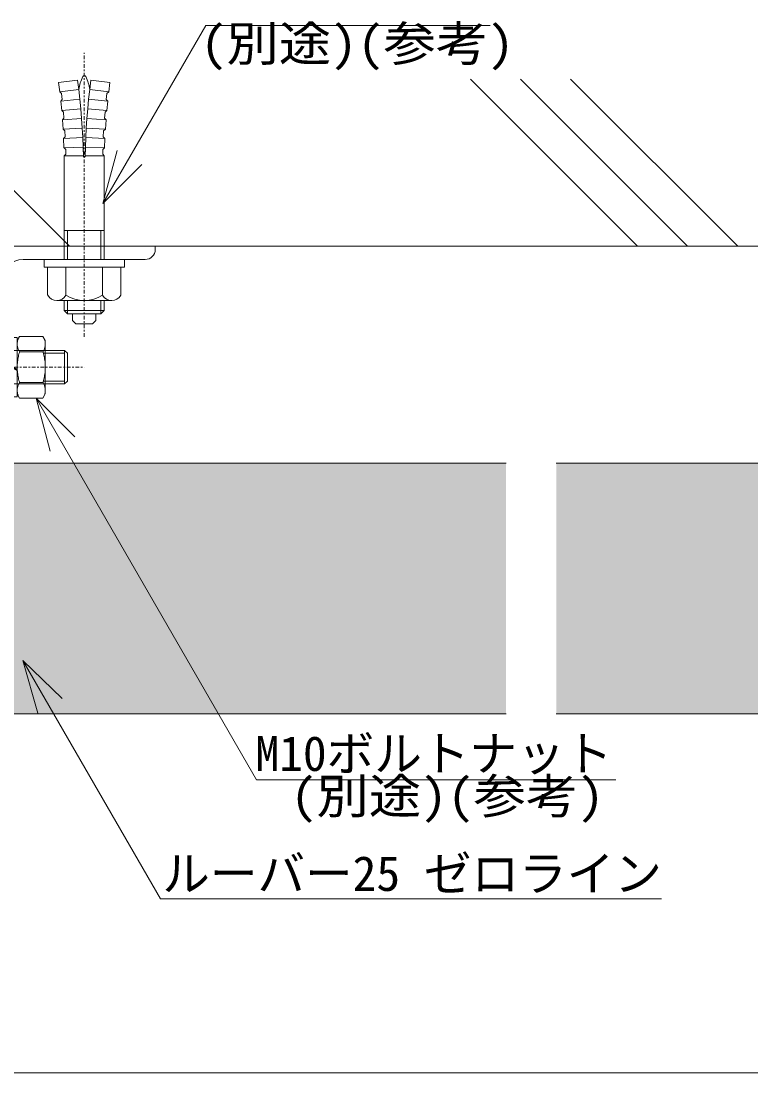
# Model space of a CAD drawing. Units: millimetres, scale not verified. Extents: x -1200 to 1200, y -500 to 500.
# Drawn here: x 938.7 to 982.4, y -73.5 to -10.5 of the extents above; entities that cross this region are included whole.
import ezdxf
from ezdxf.enums import TextEntityAlignment as Align

# ---------------------------------------------------------------- set-up
doc = ezdxf.new("R2010")
doc.units = ezdxf.units.MM
doc.header["$LTSCALE"] = 1.1
doc.linetypes.add('CHAIN1', pattern=[8, 5, -1, 1, -1])
for name, color, linetype, lineweight in [('0-0_一般', 7, 'Continuous', 9), ('0-3_寸法', 7, 'Continuous', 9), ('0-4_ルーバー', 7, 'Continuous', 9), ('0-7_ストリンガー', 7, 'Continuous', 9), ('0-B_文字', 7, 'Continuous', 9)]:
    doc.layers.add(name, color=color, linetype=linetype, lineweight=lineweight)
doc.layers.add('0-6_ハッチング', color=254, linetype='Continuous')
doc.styles.add('ＭＳ ゴシック', font='')
doc.styles.get('ＭＳ ゴシック').set_extended_font_data('MS Gothic')

# ---------------------------------------------------------------- blocks, each defined once
blk = doc.blocks.new('グループ-152-1')
at = {"layer": '0-7_ストリンガー'}
for p, q in [((139667.39, 176651.08), (139917.39, 176651.08)), ((139667.39, 176651.08), (139667.39, 176401.08)), ((139917.39, 176651.08), (139917.39, 176646.08)), ((139719.89, 176631.08), (139902.39, 176631.08)), ((139687.39, 176598.58), (139687.39, 176416.08)), ((139672.39, 176401.08), (139667.39, 176401.08))]:
    blk.add_line(p, q, dxfattribs=at)
for centre, radius, start, end in [((139902.39, 176646.08), 15, 270, 0), ((139719.89, 176598.58), 32.5, 90, 180), ((139672.39, 176416.08), 15, 270, 0)]:
    blk.add_arc(centre, radius, start, end, dxfattribs=at)
blk = doc.blocks.new('グループ-153-1')
at = {"layer": '0-7_ストリンガー'}
for p, q in [((139801.14, 176899.58), (139772.68, 176895.75)), ((139774.45, 176881.85), (139772.68, 176895.75)), ((139821.14, 176899.58), (139819.32, 176885.27)), ((139821.14, 176899.58), (139849.6, 176895.75)), ((139847.83, 176881.85), (139849.6, 176895.75)), ((139777.21, 176879.67), (139774.47, 176881.86)), ((139777.21, 176879.67), (139778.22, 176870.68)), ((139802.96, 176885.27), (139804.57, 176870.93)), ((139819.32, 176885.27), (139817.71, 176870.93)), ((139819.32, 176885.27), (139847.83, 176881.85)), ((139845.07, 176879.67), (139844.06, 176870.68)), ((139845.07, 176879.67), (139847.82, 176881.86)), ((139804.57, 176870.93), (139776.01, 176867.93)), ((139777.38, 176853.99), (139776.01, 176867.93)), ((139778.22, 176870.68), (139776.03, 176867.93)), ((139817.71, 176870.93), (139846.27, 176867.93)), ((139844.06, 176870.68), (139846.25, 176867.93)), ((139844.9, 176853.99), (139846.27, 176867.93)), ((139805.98, 176856.58), (139777.38, 176853.99)), ((139780.08, 176851.72), (139777.4, 176853.99)), ((139807.17, 176842.2), (139778.54, 176840.03)), ((139780.83, 176842.71), (139778.56, 176840.03)), ((139780.08, 176851.72), (139780.83, 176842.71)), ((139807.17, 176842.2), (139808.17, 176827.81)), ((139815.11, 176842.2), (139814.12, 176827.81)), ((139816.3, 176856.58), (139815.11, 176842.2)), ((139815.11, 176842.2), (139843.74, 176840.03)), ((139842.21, 176851.72), (139841.45, 176842.71)), ((139841.45, 176842.71), (139843.72, 176840.03)), ((139842.21, 176851.72), (139844.89, 176853.99)), ((139779.5, 176826.05), (139778.54, 176840.03)), ((139808.17, 176827.81), (139779.5, 176826.05)), ((139782.14, 176823.71), (139779.52, 176826.05)), ((139808.17, 176827.81), (139808.95, 176813.41)), ((139814.12, 176827.81), (139813.33, 176813.41)), ((139814.12, 176827.81), (139842.78, 176826.05)), ((139840.15, 176823.71), (139842.76, 176826.05)), ((139842.78, 176826.05), (139843.74, 176840.03)), ((139808.95, 176813.41), (139780.26, 176812.06)), ((139780.82, 176798.06), (139780.26, 176812.06)), ((139782.63, 176814.67), (139780.28, 176812.06)), ((139782.14, 176823.71), (139782.63, 176814.67)), ((139813.33, 176813.41), (139812.76, 176799)), ((139813.33, 176813.41), (139842.02, 176812.06)), ((139840.15, 176823.71), (139839.66, 176814.67)), ((139839.66, 176814.67), (139842, 176812.06)), ((139841.46, 176798.06), (139842.02, 176812.06)), ((139809.52, 176799), (139780.82, 176798.06)), ((139783.39, 176795.64), (139780.84, 176798.06)), ((139783.39, 176795.64), (139783.57, 176788.58)), ((139812.76, 176799), (139812.39, 176784.58)), ((139812.76, 176799), (139841.46, 176798.06)), ((139838.89, 176795.64), (139838.71, 176788.58)), ((139838.89, 176795.64), (139841.44, 176798.06)), ((139781.14, 176786.08), (139781.14, 176631.08)), ((139781.14, 176786.08), (139809.85, 176786.08)), ((139783.57, 176788.58), (139781.2, 176786.08)), ((139809.89, 176784.58), (139812.39, 176784.58)), ((139841.14, 176786.08), (139812.43, 176786.08)), ((139838.71, 176788.58), (139841.08, 176786.08)), ((139841.14, 176786.08), (139841.14, 176631.08)), ((139841.14, 176674.58), (139781.14, 176674.58)), ((139786.14, 176674.58), (139786.14, 176631.08)), ((139836.14, 176674.58), (139836.14, 176631.08)), ((139751.14, 176631.08), (139751.14, 176619.58)), ((139871.14, 176631.08), (139751.14, 176631.08)), ((139871.14, 176631.08), (139871.14, 176619.58)), ((139751.14, 176619.58), (139871.14, 176619.58)), ((139756.39, 176619.58), (139756.39, 176577.44)), ((139756.39, 176619.58), (139865.89, 176619.58)), ((139783.72, 176577.44), (139783.72, 176619.58)), ((139838.56, 176577.44), (139838.56, 176619.58)), ((139865.89, 176619.58), (139865.89, 176577.44)), ((139770, 176569.58), (139852.28, 176569.58)), ((139781.14, 176569.58), (139781.14, 176554.58)), ((139786.14, 176569.58), (139786.14, 176549.58)), ((139841.14, 176569.58), (139841.14, 176554.58)), ((139841.14, 176554.58), (139781.14, 176554.58)), ((139786.14, 176549.58), (139781.14, 176554.58)), ((139793.64, 176549.58), (139793.64, 176539.58)), ((139828.64, 176549.58), (139828.64, 176539.58)), ((139836.14, 176549.58), (139841.14, 176554.58)), ((139793.64, 176539.58), (139798.64, 176534.58)), ((139798.64, 176534.58), (139823.64, 176534.58)), ((139828.64, 176539.58), (139823.64, 176534.58))]:
    blk.add_line(p, q, dxfattribs=at)
for points in [[(139801.14, 176899.58), (139802.96, 176885.27), (139774.45, 176881.85)], [(139804.57, 176870.93), (139805.98, 176856.58), (139807.17, 176842.2)], [(139817.71, 176870.93), (139816.3, 176856.58), (139844.9, 176853.99)], [(139808.95, 176813.41), (139809.52, 176799), (139809.89, 176784.58)], [(139836.14, 176569.58), (139836.14, 176549.58), (139786.14, 176549.58)]]:
    blk.add_lwpolyline(points, dxfattribs=at)
for centre, radius, start, end in [((139868.82, 176875.96), 66.53, 154.27965, 171.97987), ((139811.14, 176903.74), 2.5, 25.72035, 154.27965), ((139753.46, 176875.96), 66.53, 8.02013, 25.72035), ((139770.05, 176585.38), 15.8, 210.17813, 329.82187), ((139811.14, 176621.35), 51.77, 238.01474, 301.98526), ((139852.23, 176585.38), 15.8, 210.17813, 329.82187)]:
    blk.add_arc(centre, radius, start, end, dxfattribs=at)
blk = doc.blocks.new('グループ-154-1')
at = {"layer": '0-7_ストリンガー', "linetype": 'CHAIN1'}
blk.add_line((139811.14, 176515.14), (139811.14, 176940.14), dxfattribs=at)
at = {"layer": '0-7_ストリンガー'}
blk.add_blockref('グループ-153-1', (0, 0), dxfattribs=at)
blk = doc.blocks.new('グループ-155-1')
at = {"layer": '0-7_ストリンガー'}
for p, q in [((-23.09, 38.43), (-23.09, 3.57)), ((23.09, 3.57), (23.09, 38.43))]:
    blk.add_line(p, q, dxfattribs=at)
blk.add_lwpolyline([(-46.19, 38.43), (-40, 42), (40, 42), (46.19, 38.43), (46.19, 3.57), (40, 0), (-40, 0), (-46.19, 3.57)], close=True, dxfattribs=at)
for points in [[(-46.19, 38.43), (-45.2, 39.01), (-44.21, 39.54), (-43.22, 40.03), (-42.23, 40.45), (-41.24, 40.83), (-40.25, 41.15), (-39.26, 41.42), (-38.27, 41.64), (-37.28, 41.81), (-36.29, 41.92), (-35.3, 41.98), (-34.31, 41.99), (-33.32, 41.95), (-32.33, 41.85), (-31.34, 41.7), (-30.35, 41.5), (-29.36, 41.25), (-28.37, 40.94), (-27.38, 40.58), (-26.39, 40.17), (-25.4, 39.71), (-24.41, 39.2), (-23.42, 38.63), (-21.77, 38.82), (-19.79, 39.37), (-17.82, 39.87), (-15.84, 40.32), (-13.86, 40.71), (-11.88, 41.05), (-9.9, 41.34), (-7.92, 41.57), (-5.94, 41.76), (-3.96, 41.89), (-1.98, 41.97), (0, 41.99), (1.98, 41.97), (3.96, 41.89), (5.94, 41.76), (7.92, 41.57)], [(7.92, 41.57), (9.9, 41.34), (11.88, 41.05), (13.86, 40.71), (15.84, 40.32), (17.82, 39.87), (19.79, 39.37), (21.77, 38.82), (23.42, 38.63), (24.41, 39.2), (25.4, 39.71), (26.39, 40.17), (27.38, 40.58), (28.37, 40.94), (29.36, 41.25), (30.35, 41.5), (31.34, 41.7), (32.33, 41.85), (33.32, 41.95), (34.31, 41.99), (35.3, 41.98), (36.29, 41.92), (37.28, 41.81), (38.27, 41.64), (39.26, 41.42), (40.25, 41.15), (41.24, 40.83), (42.23, 40.45), (43.22, 40.03), (44.21, 39.54), (45.2, 39.01), (46.19, 38.43), (46.19, 38.43)], [(-46.19, 3.57), (-45.2, 2.99), (-44.21, 2.46), (-43.22, 1.97), (-42.23, 1.55), (-41.24, 1.17), (-40.25, 0.85), (-39.26, 0.58), (-38.27, 0.36), (-37.28, 0.19), (-36.29, 0.08), (-35.3, 0.02), (-34.31, 0.01), (-33.32, 0.05), (-32.33, 0.15), (-31.34, 0.3), (-30.35, 0.5), (-29.36, 0.75), (-28.37, 1.06), (-27.38, 1.42), (-26.39, 1.83), (-25.4, 2.29), (-24.41, 2.8), (-23.42, 3.37), (-21.77, 3.18), (-19.79, 2.63), (-17.82, 2.13), (-15.84, 1.68), (-13.86, 1.29), (-11.88, 0.95), (-9.9, 0.66), (-7.92, 0.43), (-5.94, 0.24), (-3.96, 0.11), (-1.98, 0.03), (0, 0.01), (1.98, 0.03), (3.96, 0.11), (5.94, 0.24), (7.92, 0.43)], [(7.92, 0.43), (9.9, 0.66), (11.88, 0.95), (13.86, 1.29), (15.84, 1.68), (17.82, 2.13), (19.79, 2.63), (21.77, 3.18), (23.42, 3.37), (24.41, 2.8), (25.4, 2.29), (26.39, 1.83), (27.38, 1.42), (28.37, 1.06), (29.36, 0.75), (30.35, 0.5), (31.34, 0.3), (32.33, 0.15), (33.32, 0.05), (34.31, 0.01), (35.3, 0.02), (36.29, 0.08), (37.28, 0.19), (38.27, 0.36), (39.26, 0.58), (40.25, 0.85), (41.24, 1.17), (42.23, 1.55), (43.22, 1.97), (44.21, 2.46), (45.2, 2.99), (46.19, 3.57), (46.19, 3.57)]]:
    blk.add_lwpolyline(points, dxfattribs=at)
blk = doc.blocks.new('Nut (Metric)-10')
at = {"layer": '0-7_ストリンガー'}
blk.add_blockref('グループ-155-1', (0, 0), dxfattribs=at)
blk = doc.blocks.new('グループ-156-1')
at = {"layer": '0-7_ストリンガー'}
for p, q in [((-3.45, 0), (3.45, 11.95)), ((4.75, 11.95), (-2.15, 0))]:
    blk.add_line(p, q, dxfattribs=at)
blk.add_lwpolyline([(-44.57, 11.95), (44.57, 11.95), (44.57, 0), (-44.57, 0)], close=True, dxfattribs=at)
blk = doc.blocks.new('Lock Washer (Metric)-10')
at = {"layer": '0-7_ストリンガー'}
blk.add_blockref('グループ-156-1', (0, 0), dxfattribs=at)
blk = doc.blocks.new('Plain Washer (Metric)-20')
at = {"layer": '0-7_ストリンガー'}
blk.add_lwpolyline([(-50, 11.5), (50, 11.5), (50, 0), (-50, 0)], close=True, dxfattribs=at)
blk = doc.blocks.new('Plain Washer (Metric)-21')
at = {"layer": '0-7_ストリンガー'}
blk.add_lwpolyline([(-50, 11.5), (50, 11.5), (50, 0), (-50, 0)], close=True, dxfattribs=at)
blk = doc.blocks.new('グループ-157-1')
at = {"layer": '0-7_ストリンガー'}
for p, q in [((139781.83, 176494.83), (139781.83, 176444.83)), ((139606.91, 176492.92), (139635.89, 176492.92)), ((139781.83, 176490.77), (139750.79, 176490.77)), ((139781.83, 176448.89), (139750.79, 176448.89)), ((139635.89, 176446.73), (139606.91, 176446.73))]:
    blk.add_line(p, q, dxfattribs=at)
blk.add_lwpolyline([(139635.89, 176516.02), (139606.91, 176516.02), (139603.34, 176509.83), (139603.34, 176429.83), (139606.91, 176423.64), (139635.89, 176423.64)], close=True, dxfattribs=at)
for points in [[(139606.91, 176516.02), (139606.33, 176515.03), (139605.8, 176514.04), (139605.32, 176513.05), (139604.89, 176512.06), (139604.51, 176511.07), (139604.19, 176510.08), (139603.92, 176509.09), (139603.7, 176508.1), (139603.53, 176507.11), (139603.42, 176506.12), (139603.36, 176505.13), (139603.35, 176504.14), (139603.39, 176503.15), (139603.49, 176502.16), (139603.64, 176501.17), (139603.84, 176500.18), (139604.09, 176499.19), (139604.4, 176498.2), (139604.76, 176497.21), (139605.17, 176496.22), (139605.63, 176495.23), (139606.15, 176494.24), (139606.71, 176493.25), (139606.52, 176491.6), (139605.97, 176489.62), (139605.47, 176487.64), (139605.02, 176485.66), (139604.63, 176483.68), (139604.29, 176481.7), (139604, 176479.73), (139603.77, 176477.75), (139603.58, 176475.77), (139603.45, 176473.79), (139603.37, 176471.81), (139603.35, 176469.83), (139603.37, 176467.85), (139603.45, 176465.87), (139603.58, 176463.89), (139603.77, 176461.91)], [(139635.89, 176494.83), (139781.83, 176494.83), (139785.89, 176490.77), (139785.89, 176448.89), (139781.83, 176444.83), (139635.89, 176444.83)], [(139603.77, 176461.91), (139604, 176459.93), (139604.29, 176457.95), (139604.63, 176455.97), (139605.02, 176453.99), (139605.47, 176452.01), (139605.97, 176450.03), (139606.52, 176448.05), (139606.71, 176446.4), (139606.15, 176445.41), (139605.63, 176444.42), (139605.17, 176443.43), (139604.76, 176442.44), (139604.4, 176441.46), (139604.09, 176440.47), (139603.84, 176439.48), (139603.64, 176438.49), (139603.49, 176437.5), (139603.39, 176436.51), (139603.35, 176435.52), (139603.36, 176434.53), (139603.42, 176433.54), (139603.53, 176432.55), (139603.7, 176431.56), (139603.92, 176430.57), (139604.19, 176429.58), (139604.51, 176428.59), (139604.89, 176427.6), (139605.32, 176426.61), (139605.8, 176425.62), (139606.33, 176424.63), (139606.91, 176423.64)]]:
    blk.add_lwpolyline(points, dxfattribs=at)
blk = doc.blocks.new('グループ-158-1')
at = {"layer": '0-7_ストリンガー'}
blk.add_blockref('グループ-157-1', (0, 0), dxfattribs=at)
at = {"layer": '0-7_ストリンガー', "rotation": 270}
for name, p in [('Plain Washer (Metric)-21', (139635.89, 176469.83)), ('Plain Washer (Metric)-20', (139687.39, 176469.83)), ('Lock Washer (Metric)-10', (139698.89, 176469.83)), ('Nut (Metric)-10', (139710.84, 176469.83))]:
    blk.add_blockref(name, p, dxfattribs=at)
blk = doc.blocks.new('グループ-159-1')
at = {"layer": '0-7_ストリンガー', "linetype": 'CHAIN1'}
blk.add_line((139576.84, 176469.83), (139811.14, 176469.83), dxfattribs=at)
at = {"layer": '0-7_ストリンガー'}
blk.add_blockref('グループ-158-1', (0, 0), dxfattribs=at)

msp = doc.modelspace()

# ---------------------------------------------------------------- linework, layer by layer
at = {"layer": '0-0_一般'}
for p, q in [((941.56, -23.957), (931.56, -13.957)), ((975.56, -23.957), (965.56, -13.957)), ((978.56, -23.957), (968.56, -13.957)), ((981.56, -23.957), (971.56, -13.957)), ((841.696, -23.957), (1066.696, -23.957))]:
    msp.add_line(p, q, dxfattribs=at)
at = {"layer": '0-3_寸法'}
msp.add_line((842.196, -73.464), (1017.195, -73.464), dxfattribs=at)
at = {"layer": '0-4_ルーバー'}
for p, q in [((895.696, -36.957), (967.696, -36.957)), ((967.696, -51.957), (895.696, -51.957))]:
    msp.add_line(p, q, dxfattribs=at)
msp.add_lwpolyline([(970.696, -51.957), (1017.696, -51.957), (1017.696, -36.957), (970.696, -36.957)], dxfattribs=at)
at = {"layer": '0-6_ハッチング'}
for points in [[(895.696, -51.957), (895.696, -36.957), (967.696, -51.957), (967.696, -36.957)], [(970.696, -51.957), (970.696, -36.957), (1017.696, -51.957), (1017.696, -36.957)]]:
    msp.add_solid(points, dxfattribs=at)
at = {"layer": '0-B_文字'}
for p, q in [((949.722, -10.744), (943.567, -21.404)), ((949.722, -10.744), (966.743, -10.744)), ((952.76, -55.92), (939.558, -33.054)), ((947.003, -63.029), (938.764, -48.759)), ((952.76, -55.92), (974.271, -55.92)), ((947.003, -63.029), (977, -63.029))]:
    msp.add_line(p, q, dxfattribs=at)
for points in [[(945.892, -19.08), (943.567, -21.404), (944.418, -18.229)], [(940.409, -36.229), (939.558, -33.054), (941.883, -35.379)], [(939.67, -51.919), (938.764, -48.759), (941.129, -51.042)]]:
    msp.add_lwpolyline(points, dxfattribs=at)

# ---------------------------------------------------------------- block references
at = {"layer": '0-7_ストリンガー', "xscale": 0.04, "yscale": 0.04}
for name in ['グループ-154-1', 'グループ-152-1', 'グループ-159-1']:
    msp.add_blockref(name, (-4650, -7090), dxfattribs=at)

# ---------------------------------------------------------------- texts
at = {"layer": '0-B_文字', "style": 'ＭＳ ゴシック', "width": 1.1}
for p in [(949.396, -13.501), (954.785, -58.557)]:
    msp.add_text('(別途)(参考)', height=2.089, dxfattribs=at).set_placement(p, align=Align.BOTTOM_LEFT)
at = {"layer": '0-B_文字', "style": 'ＭＳ ゴシック'}
for s, height, p in [('M10ボルトナット', 2.09, (952.691, -56.008)), ('ルーバー25 ゼロライン', 2.089, (947.114, -63.193))]:
    msp.add_text(s, height=height, dxfattribs=at).set_placement(p, align=Align.BOTTOM_LEFT)

doc.saveas('drawing.dxf')
